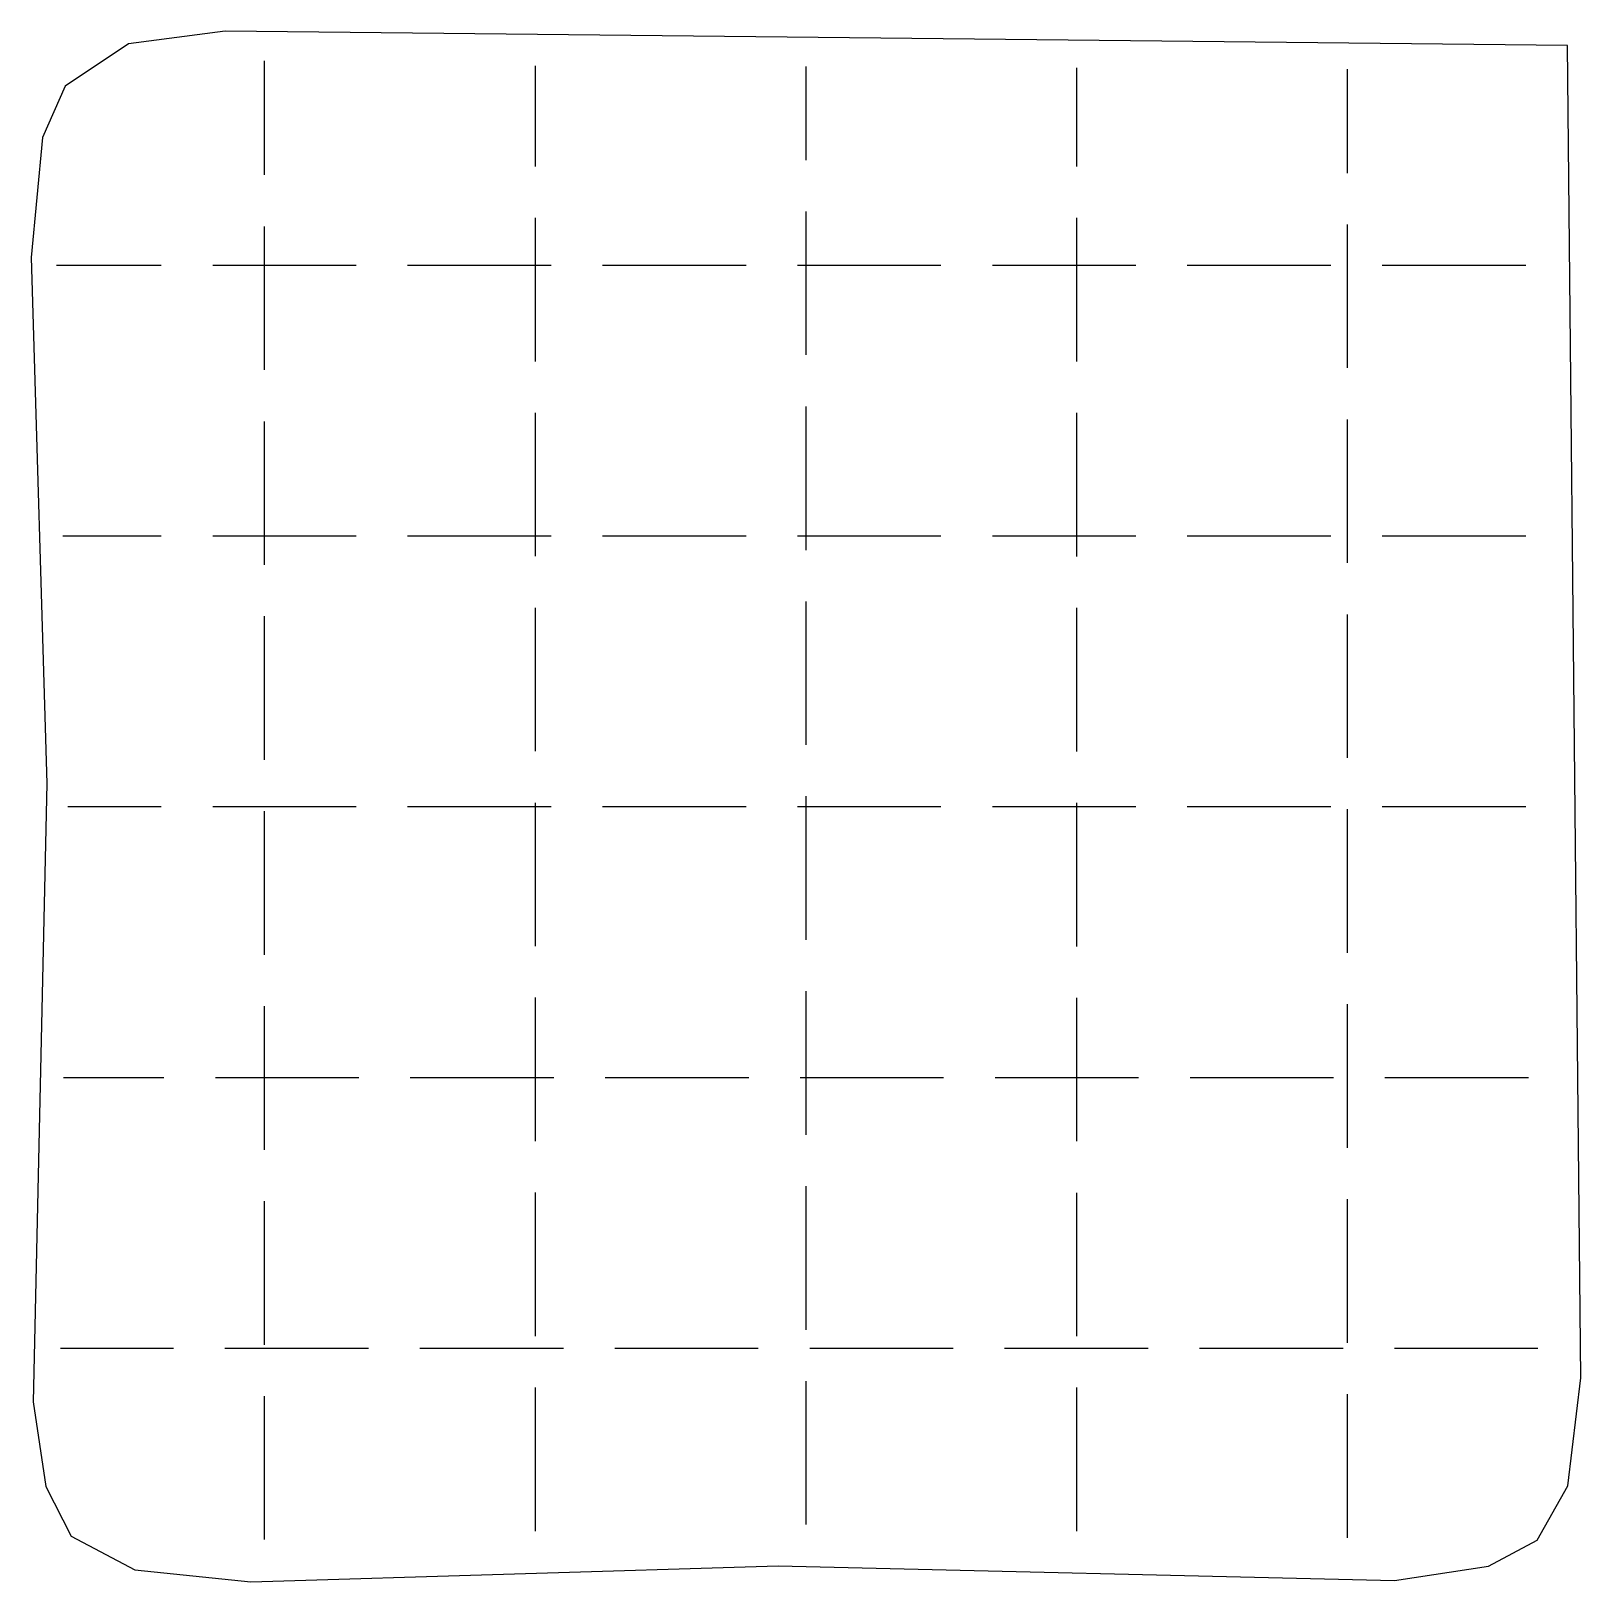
# Model space of a CAD drawing. Extents: x 0.4 to 14.7, y 0.4 to 14.8.
import ezdxf

# ---------------------------------------------------------------- set-up
doc = ezdxf.new("R2010")
doc.units = 0

msp = doc.modelspace()

# ---------------------------------------------------------------- linework, layer by layer
for p, q in [((2.229792, 14.753563), (1.33523, 14.636561)), ((2.229792, 14.753563), (1.33523, 14.636561)), ((14.623352, 14.620113), (2.229792, 14.753563)), ((14.623352, 14.620113), (2.229792, 14.753563)), ((1.33523, 14.636561), (0.751153, 14.243742)), ((1.33523, 14.636561), (0.751153, 14.243742)), ((14.748991, 2.318125), (14.623352, 14.620113)), ((14.748991, 2.318125), (14.623352, 14.620113)), ((2.592849, 14.478264), (2.592849, 14.478656)), ((2.592849, 13.624677), (2.592849, 14.478264)), ((5.092849, 14.240761), (5.092849, 14.43275)), ((7.592849, 14.21293), (7.592849, 14.427383)), ((10.092849, 14.227123), (10.092849, 14.4145)), ((12.592849, 14.239449), (12.592849, 14.4025)), ((0.751153, 14.243742), (0.541794, 13.77177)), ((0.751153, 14.243742), (0.541794, 13.77177)), ((5.092849, 13.502974), (5.092849, 14.240761)), ((7.592849, 13.562108), (7.592849, 14.21293)), ((10.092849, 13.502237), (10.092849, 14.227123)), ((12.592849, 13.442104), (12.592849, 14.239449)), ((0.541794, 13.77177), (0.435656, 12.661295)), ((0.541794, 13.77177), (0.435656, 12.661295)), ((2.592849, 13.424278), (2.592849, 13.624677)), ((7.592849, 12.8875), (7.592849, 13.0875)), ((2.592849, 12.719848), (2.592849, 12.9495)), ((5.092849, 12.8285), (5.092849, 13.0285)), ((10.092849, 12.8275), (10.092849, 13.0275)), ((12.592849, 12.7675), (12.592849, 12.9675)), ((5.092849, 11.7035), (5.092849, 12.8285)), ((7.592849, 11.76225), (7.592849, 12.8875)), ((10.092849, 11.7025), (10.092849, 12.8275)), ((12.592849, 11.6425), (12.592849, 12.7675)), ((0.435656, 12.661295), (0.581934, 7.805783)), ((0.435656, 12.661295), (0.581934, 7.805783)), ((2.592849, 11.624379), (2.592849, 12.719848)), ((0.6725, 12.592238), (1.6385, 12.592238)), ((0.6725, 12.592238), (1.6385, 12.592238)), ((2.1135, 12.592238), (2.3135, 12.592238)), ((2.3135, 12.592238), (3.4385, 12.592238)), ((3.913413, 12.592238), (4.102224, 12.592238)), ((4.102224, 12.592238), (4.789394, 12.592238)), ((4.789394, 12.592238), (5.2385, 12.592238)), ((5.713394, 12.592238), (5.902224, 12.592238)), ((5.902224, 12.592238), (7.0385, 12.592238)), ((7.512693, 12.592238), (7.583428, 12.592238)), ((7.583428, 12.592238), (8.757, 12.592238)), ((8.757, 12.592238), (8.8385, 12.592238)), ((9.3135, 12.592238), (9.5135, 12.592238)), ((9.5135, 12.592238), (10.6385, 12.592238)), ((11.113058, 12.592238), (11.914734, 12.592238)), ((11.914734, 12.592238), (12.4385, 12.592238)), ((12.912895, 12.592238), (12.930948, 12.592238)), ((12.930948, 12.592238), (14.057, 12.592238)), ((14.057, 12.592238), (14.2385, 12.592238)), ((5.092849, 11.064727), (5.092849, 11.22846)), ((7.592849, 11.204391), (7.592849, 11.287545)), ((7.592849, 9.961735), (7.592849, 11.204391)), ((10.092849, 10.288094), (10.092849, 11.227556)), ((2.592849, 11.026616), (2.592849, 11.149415)), ((5.092849, 9.9035), (5.092849, 11.064727)), ((12.592849, 10.445191), (12.592849, 11.1675)), ((2.592849, 9.8245), (2.592849, 11.026616)), ((12.592849, 10.436159), (12.592849, 10.445191)), ((12.592849, 9.841957), (12.592849, 10.436159)), ((10.092849, 10.287015), (10.092849, 10.288094)), ((10.092849, 9.9025), (10.092849, 10.287015)), ((0.7295, 10.092238), (1.6385, 10.092238)), ((0.7295, 10.092238), (1.6385, 10.092238)), ((2.1135, 10.092238), (2.3135, 10.092238)), ((2.3135, 10.092238), (3.4385, 10.092238)), ((3.913413, 10.092238), (4.102224, 10.092238)), ((4.102224, 10.092238), (4.789394, 10.092238)), ((4.789394, 10.092238), (5.2385, 10.092238)), ((5.7134, 10.092238), (5.902224, 10.092238)), ((5.902224, 10.092238), (7.0385, 10.092238)), ((7.512693, 10.092238), (7.583428, 10.092238)), ((7.583428, 10.092238), (8.757, 10.092238)), ((8.757, 10.092238), (8.8385, 10.092238)), ((9.3135, 10.092238), (9.5135, 10.092238)), ((9.5135, 10.092238), (10.6385, 10.092238)), ((11.113058, 10.092238), (11.914734, 10.092238)), ((11.914734, 10.092238), (12.4385, 10.092238)), ((12.912895, 10.092238), (12.930948, 10.092238)), ((12.930948, 10.092238), (14.057, 10.092238)), ((14.057, 10.092238), (14.2385, 10.092238)), ((7.592849, 9.9615), (7.592849, 9.961735)), ((7.592849, 9.231429), (7.592849, 9.4875)), ((2.592849, 9.174633), (2.592849, 9.349524)), ((5.092849, 9.192969), (5.092849, 9.4285)), ((10.092849, 9.192322), (10.092849, 9.4275)), ((12.592849, 9.312675), (12.592849, 9.3675)), ((12.592849, 8.042513), (12.592849, 9.312675)), ((2.592849, 8.353891), (2.592849, 9.174633)), ((5.092849, 8.103254), (5.092849, 9.192969)), ((7.592849, 8.161969), (7.592849, 9.231429)), ((10.092849, 8.102158), (10.092849, 9.192322)), ((2.592849, 8.024539), (2.592849, 8.353891)), ((2.592849, 8.024449), (2.592849, 8.024539)), ((12.592849, 8.042422), (12.592849, 8.042513)), ((0.581934, 7.805783), (0.455588, 2.097012)), ((0.581934, 7.805783), (0.455588, 2.097012)), ((0.775464, 7.592238), (1.485188, 7.592238)), ((0.775464, 7.592238), (1.485188, 7.592238)), ((1.485188, 7.592238), (1.6385, 7.592238)), ((2.1135, 7.592238), (2.3135, 7.592238)), ((2.3135, 7.592238), (3.4385, 7.592238)), ((3.913407, 7.592238), (4.102224, 7.592238)), ((4.102224, 7.592238), (4.789394, 7.592238)), ((4.789394, 7.592238), (5.2385, 7.592238)), ((5.092849, 6.937132), (5.092849, 7.6285)), ((5.713407, 7.592238), (5.902224, 7.592238)), ((5.902224, 7.592238), (7.0385, 7.592238)), ((7.512693, 7.592238), (7.583428, 7.592238)), ((7.583428, 7.592238), (8.757, 7.592238)), ((7.592849, 7.244522), (7.592849, 7.6875)), ((8.757, 7.592238), (8.8385, 7.592238)), ((9.3135, 7.592238), (9.5135, 7.592238)), ((9.5135, 7.592238), (10.6385, 7.592238)), ((10.092849, 6.936132), (10.092849, 7.6275)), ((11.113034, 7.592238), (11.914734, 7.592238)), ((11.914734, 7.592238), (12.4385, 7.592238)), ((12.912895, 7.592238), (12.930948, 7.592238)), ((12.930948, 7.592238), (14.057, 7.592238)), ((14.057, 7.592238), (14.2385, 7.592238)), ((2.592849, 6.898013), (2.592849, 7.5495)), ((12.592849, 6.4425), (12.592849, 7.5675)), ((7.592849, 7.147857), (7.592849, 7.244522)), ((7.592849, 7.144981), (7.592849, 7.147857)), ((7.592849, 6.361998), (7.592849, 7.144981)), ((2.592849, 6.224004), (2.592849, 6.898013)), ((5.092849, 6.303182), (5.092849, 6.937132)), ((10.092849, 6.931937), (10.092849, 6.936132)), ((10.092849, 6.302007), (10.092849, 6.931937)), ((12.592849, 6.2425), (12.592849, 6.4425)), ((7.592849, 4.7625), (7.592849, 5.8875)), ((2.592849, 5.5495), (2.592849, 5.7495)), ((5.092849, 4.7035), (5.092849, 5.8285)), ((10.092849, 4.7025), (10.092849, 5.8275)), ((12.592849, 4.6425), (12.592849, 5.7675)), ((2.592849, 4.4245), (2.592849, 5.5495)), ((0.734418, 5.092238), (1.500619, 5.092238)), ((0.734418, 5.092238), (1.500619, 5.092238)), ((1.500619, 5.092238), (1.6635, 5.092238)), ((2.1385, 5.092238), (2.3385, 5.092238)), ((2.3385, 5.092238), (3.4635, 5.092238)), ((3.938246, 5.092238), (4.851391, 5.092238)), ((4.851391, 5.092238), (5.2635, 5.092238)), ((5.738117, 5.092238), (6.777994, 5.092238)), ((6.777994, 5.092238), (7.0635, 5.092238)), ((7.537967, 5.092238), (7.587974, 5.092238)), ((7.587974, 5.092238), (8.77575, 5.092238)), ((8.77575, 5.092238), (8.8635, 5.092238)), ((9.3385, 5.092238), (10.4635, 5.092238)), ((10.4635, 5.092238), (10.6635, 5.092238)), ((11.138446, 5.092238), (11.833725, 5.092238)), ((11.833725, 5.092238), (11.914417, 5.092238)), ((11.914417, 5.092238), (12.4635, 5.092238)), ((12.9385, 5.092238), (13.1385, 5.092238)), ((13.1385, 5.092238), (14.2635, 5.092238)), ((7.592849, 4.56225), (7.592849, 4.7625)), ((5.092849, 4.5035), (5.092849, 4.7035)), ((10.092849, 4.5025), (10.092849, 4.7025)), ((12.592849, 4.4425), (12.592849, 4.6425)), ((5.092849, 3.95538), (5.092849, 4.0285)), ((7.592849, 4.087113), (7.592849, 4.087568)), ((7.592849, 3.101688), (7.592849, 4.087113)), ((10.092849, 3.845536), (10.092849, 4.027616)), ((2.592849, 3.623496), (2.592849, 3.949462)), ((5.092849, 2.702568), (5.092849, 3.95538)), ((12.592849, 2.684167), (12.592849, 3.9675)), ((10.092849, 2.7025), (10.092849, 3.845536)), ((2.592849, 2.624164), (2.592849, 3.623496)), ((7.592849, 2.761799), (7.592849, 3.101688)), ((0.709404, 2.592238), (0.770436, 2.592238)), ((0.709404, 2.592238), (0.770436, 2.592238)), ((0.770436, 2.592238), (1.554125, 2.592238)), ((1.554125, 2.592238), (1.7515, 2.592238)), ((2.2265, 2.592238), (2.4265, 2.592238)), ((2.4265, 2.592238), (3.5515, 2.592238)), ((4.026335, 2.592238), (5.041713, 2.592238)), ((5.041713, 2.592238), (5.3515, 2.592238)), ((5.8265, 2.592238), (6.154625, 2.592238)), ((6.154625, 2.592238), (6.825782, 2.592238)), ((6.825782, 2.592238), (7.1515, 2.592238)), ((7.6265, 2.592238), (7.8265, 2.592238)), ((7.8265, 2.592238), (8.9515, 2.592238)), ((9.4265, 2.592238), (10.5515, 2.592238)), ((10.5515, 2.592238), (10.7515, 2.592238)), ((11.226292, 2.592238), (12.376824, 2.592238)), ((12.376824, 2.592238), (12.550801, 2.592238)), ((12.550801, 2.592238), (12.551744, 2.592238)), ((12.592849, 2.64174), (12.592849, 2.684167)), ((13.0264, 2.592238), (13.215224, 2.592238)), ((13.215224, 2.592238), (14.3515, 2.592238)), ((14.626791, 1.319264), (14.748991, 2.318125)), ((14.626791, 1.319264), (14.748991, 2.318125)), ((2.592849, 1.824333), (2.592849, 2.1495)), ((5.092849, 1.86152), (5.092849, 2.2285)), ((7.592849, 2.0875), (7.592849, 2.2875)), ((10.092849, 1.861176), (10.092849, 2.2275)), ((12.592849, 1.833358), (12.592849, 2.1675)), ((0.455588, 2.097012), (0.571462, 1.313182)), ((0.455588, 2.097012), (0.571462, 1.313182)), ((7.592849, 0.96225), (7.592849, 2.0875)), ((7.592849, 0.96225), (7.592849, 2.0875)), ((2.592849, 0.824333), (2.592849, 1.824333)), ((2.592849, 0.824333), (2.592849, 1.824333)), ((5.092849, 0.903428), (5.092849, 1.86152)), ((5.092849, 0.903428), (5.092849, 1.86152)), ((10.092849, 0.902302), (10.092849, 1.861176)), ((10.092849, 0.902302), (10.092849, 1.861176)), ((12.592849, 0.842178), (12.592849, 1.833358)), ((12.592849, 0.842178), (12.592849, 1.833358)), ((0.571462, 1.313182), (0.806799, 0.85731)), ((0.571462, 1.313182), (0.806799, 0.85731)), ((14.343411, 0.819065), (14.626791, 1.319264)), ((14.343411, 0.819065), (14.626791, 1.319264)), ((0.806799, 0.85731), (1.39463, 0.544892)), ((0.806799, 0.85731), (1.39463, 0.544892)), ((13.896229, 0.578977), (14.343411, 0.819065)), ((13.896229, 0.578977), (14.343411, 0.819065)), ((2.467025, 0.433028), (7.336045, 0.580755)), ((2.467025, 0.433028), (7.336045, 0.580755)), ((7.336045, 0.580755), (13.026452, 0.445821)), ((7.336045, 0.580755), (13.026452, 0.445821)), ((13.026452, 0.445821), (13.896229, 0.578977)), ((13.026452, 0.445821), (13.896229, 0.578977)), ((1.39463, 0.544892), (2.467025, 0.433028)), ((1.39463, 0.544892), (2.467025, 0.433028)), ((2.467025, 0.433028), (2.467025, 0.433028)), ((2.467025, 0.433028), (2.467025, 0.433028))]:
    msp.add_line(p, q)

doc.saveas('drawing.dxf')
